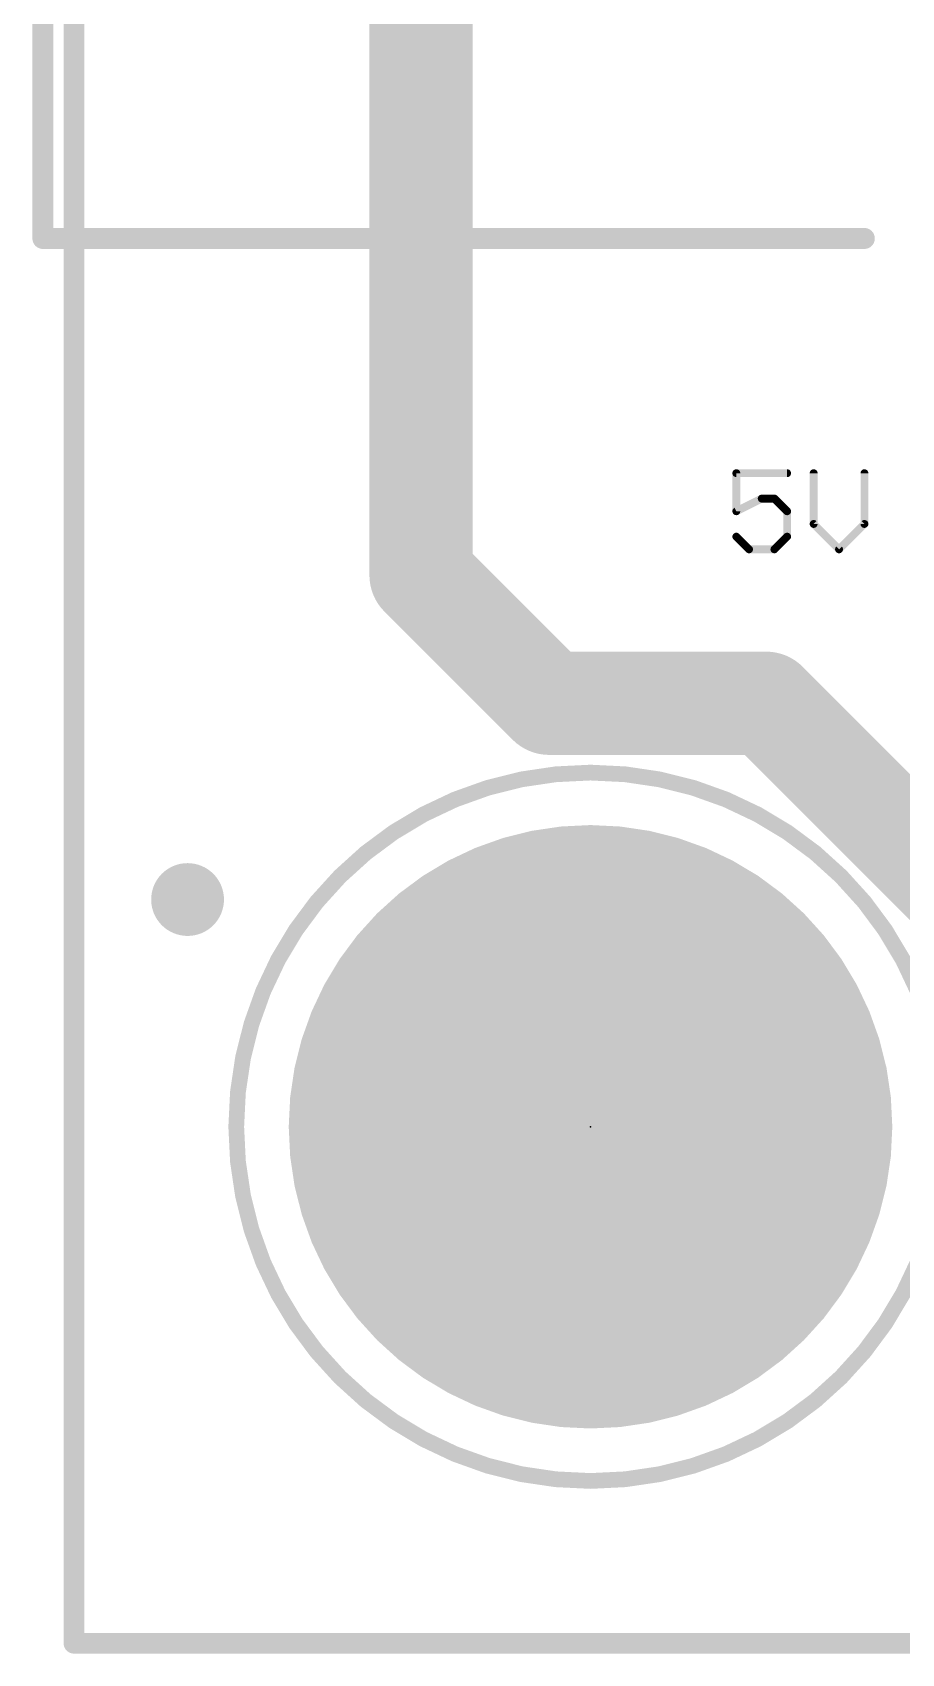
# Model space of a CAD drawing. Extents: x -0.4 to 70.1, y -0.1 to 70.1.
# Drawn here: x -0.4 to 8.01, y -0.1 to 15.59 of the extents above; entities that cross this region are included whole.
import ezdxf

# ---------------------------------------------------------------- set-up
doc = ezdxf.new("R2010")
doc.units = 0
for name, color, linetype in [('1', 22, 'CONTINUOUS'), ('16', 175, 'CONTINUOUS'), ('17', 82, 'CONTINUOUS'), ('18', 82, 'CONTINUOUS'), ('20', 7, 'CONTINUOUS'), ('21', 253, 'CONTINUOUS'), ('23', 7, 'CONTINUOUS'), ('25', 253, 'CONTINUOUS')]:
    doc.layers.add(name, color=color, linetype=linetype)

# ---------------------------------------------------------------- blocks, each defined once
blk = doc.blocks.new('ROUNDP')
at = {"const_width": 0.5}
blk.add_lwpolyline([(0, -0.25, 1), (0, 0.25, 1), (0, -0.25)], format="xyb", dxfattribs=at)
blk = doc.blocks.new('ROUNDV')
at = {"const_width": 0.5}
blk.add_lwpolyline([(0, -0.25, 1), (0, 0.25, 1), (0, -0.25)], format="xyb", dxfattribs=at)

msp = doc.modelspace()

# ---------------------------------------------------------------- linework, layer by layer
at = {"layer": '1'}
for points, const_width in [([(0, 0), (0, 70)], 0.2), ([(3.36, 24.6), (3.36, 10.34)], 1), ([(3.36, 10.34), (4.6, 9.1)], 1), ([(4.6, 9.1), (6.7, 9.1)], 1), ([(6.7, 9.1), (9.6, 6.2)], 1), ([(70, 0), (0, 0)], 0.2)]:
    msp.add_lwpolyline(points, dxfattribs=dict(at, const_width=const_width))
for points, const_width in [([(3.5368, 10.5168, 1), (3.1832, 10.1632)], 0.5), ([(3.11, 10.34, 1), (3.61, 10.34)], 0.5), ([(4.6, 9.35, 1), (4.6, 8.85)], 0.5), ([(6.8768, 9.2768, 1), (6.5232, 8.9232)], 0.5), ([(6.7, 8.85, 1), (6.7, 9.35)], 0.5), ([(4.4232, 8.9232, 1), (4.7768, 9.2768)], 0.5), ([(0, 0.05, 1), (0, -0.05)], 0.1), ([(-0.05, 0, 1), (0.05, 0)], 0.1)]:
    msp.add_lwpolyline(points, format="xyb", dxfattribs=dict(at, const_width=const_width))
at = {"layer": '16', "const_width": 0.2}
for points in [[(0, 0), (0, 70)], [(70, 0), (0, 0)]]:
    msp.add_lwpolyline(points, dxfattribs=at)
at = {"layer": '16', "const_width": 0.1}
for points in [[(0, 0.05, 1), (0, -0.05)], [(-0.05, 0, 1), (0.05, 0)]]:
    msp.add_lwpolyline(points, format="xyb", dxfattribs=at)
at = {"layer": '20', "const_width": 0.2}
for points in [[(0, 70), (0, 0)], [(0, 0), (70, 0)]]:
    msp.add_lwpolyline(points, dxfattribs=at)
at = {"layer": '20', "const_width": 0.1}
for points in [[(0, 0.05, 1), (0, -0.05)], [(-0.05, 0, 1), (0.05, 0)]]:
    msp.add_lwpolyline(points, format="xyb", dxfattribs=at)
at = {"layer": '21', "const_width": 0.2032}
for points in [[(-0.3, 22.2), (-0.3, 13.6)], [(-0.3, 13.6), (7.65, 13.6)]]:
    msp.add_lwpolyline(points, dxfattribs=at)
at = {"layer": '21'}
for points, const_width in [([(-0.3, 13.6508, 1), (-0.3, 13.5492)], 0.1016), ([(7.65, 13.5492, 1), (7.65, 13.6508)], 0.1016), ([(-0.3508, 13.6, 1), (-0.2492, 13.6)], 0.1016), ([(5, 1.571, 1), (5, 8.429, 1), (5, 1.571)], 0.1524), ([(5, 3.3, 1), (5, 6.7, 1), (5, 3.3)], 0.1524)]:
    msp.add_lwpolyline(points, format="xyb", dxfattribs=dict(at, const_width=const_width))
at = {"layer": '23'}
msp.add_point((5, 5), dxfattribs=at)
at = {"layer": '25', "const_width": 0.0381}
for points in [[(6.4303, 11.3275, 1), (6.3922, 11.3275)], [(6.4113, 11.3466, 1), (6.4113, 11.3085)], [(6.9028, 11.3085, 1), (6.9028, 11.3466)], [(7.1787, 11.3275, 1), (7.1406, 11.3275)], [(7.6702, 11.3275, 1), (7.6321, 11.3275)], [(6.4027, 10.976, 1), (6.4198, 10.9419)], [(6.657, 11.1008, 1), (6.657, 11.0627)], [(6.6655, 11.0647, 1), (6.6485, 11.0988)], [(6.7934, 11.0953, 1), (6.7664, 11.0683)], [(6.7799, 11.0627, 1), (6.7799, 11.1008)], [(6.9218, 10.9589, 1), (6.8837, 10.9589)], [(6.8893, 10.9454, 1), (6.9162, 10.9724)], [(6.3922, 10.9589, 1), (6.4303, 10.9589)], [(7.1732, 10.8495, 1), (7.1462, 10.8226)], [(7.1406, 10.836, 1), (7.1787, 10.836)], [(7.6321, 10.836, 1), (7.6702, 10.836)], [(7.6646, 10.8226, 1), (7.6377, 10.8495)], [(6.4247, 10.7266, 1), (6.3978, 10.6997)], [(6.8837, 10.7132, 1), (6.9218, 10.7132)], [(6.9162, 10.6997, 1), (6.8893, 10.7266)], [(6.5341, 10.6094, 1), (6.5341, 10.5713)], [(6.5207, 10.5768, 1), (6.5476, 10.6038)], [(6.7664, 10.6038, 1), (6.7934, 10.5768)], [(6.7799, 10.5713, 1), (6.7799, 10.6094)], [(7.392, 10.6038, 1), (7.4189, 10.5768)], [(7.392, 10.5768, 1), (7.4189, 10.6038)]]:
    msp.add_lwpolyline(points, format="xyb", dxfattribs=at)
at = {"layer": '25', "const_width": 0.0762}
for points in [[(6.9028, 11.3275), (6.4113, 11.3275)], [(6.4113, 11.3275), (6.4113, 10.9589)], [(7.1597, 11.3275), (7.1597, 10.836)], [(7.6512, 10.836), (7.6512, 11.3275)], [(6.4113, 10.9589), (6.657, 11.0818)], [(6.657, 11.0818), (6.7799, 11.0818)], [(6.7799, 11.0818), (6.9028, 10.9589)], [(6.9028, 10.9589), (6.9028, 10.7132)], [(7.1597, 10.836), (7.4054, 10.5903)], [(7.4054, 10.5903), (7.6512, 10.836)], [(6.5341, 10.5903), (6.4113, 10.7132)], [(6.9028, 10.7132), (6.7799, 10.5903)], [(6.7799, 10.5903), (6.5341, 10.5903)]]:
    msp.add_lwpolyline(points, dxfattribs=at)

# ---------------------------------------------------------------- block references
at = {"layer": '17', "xscale": 5.842, "yscale": 5.842}
msp.add_blockref('ROUNDP', (5, 5), dxfattribs=at)
msp.add_blockref('ROUNDP', (5, 5), dxfattribs=at)
at = {"layer": '18', "xscale": 0.7048, "yscale": 0.7048}
msp.add_blockref('ROUNDV', (1.1, 7.2), dxfattribs=at)
msp.add_blockref('ROUNDV', (1.1, 7.2), dxfattribs=at)

doc.saveas('drawing.dxf')
